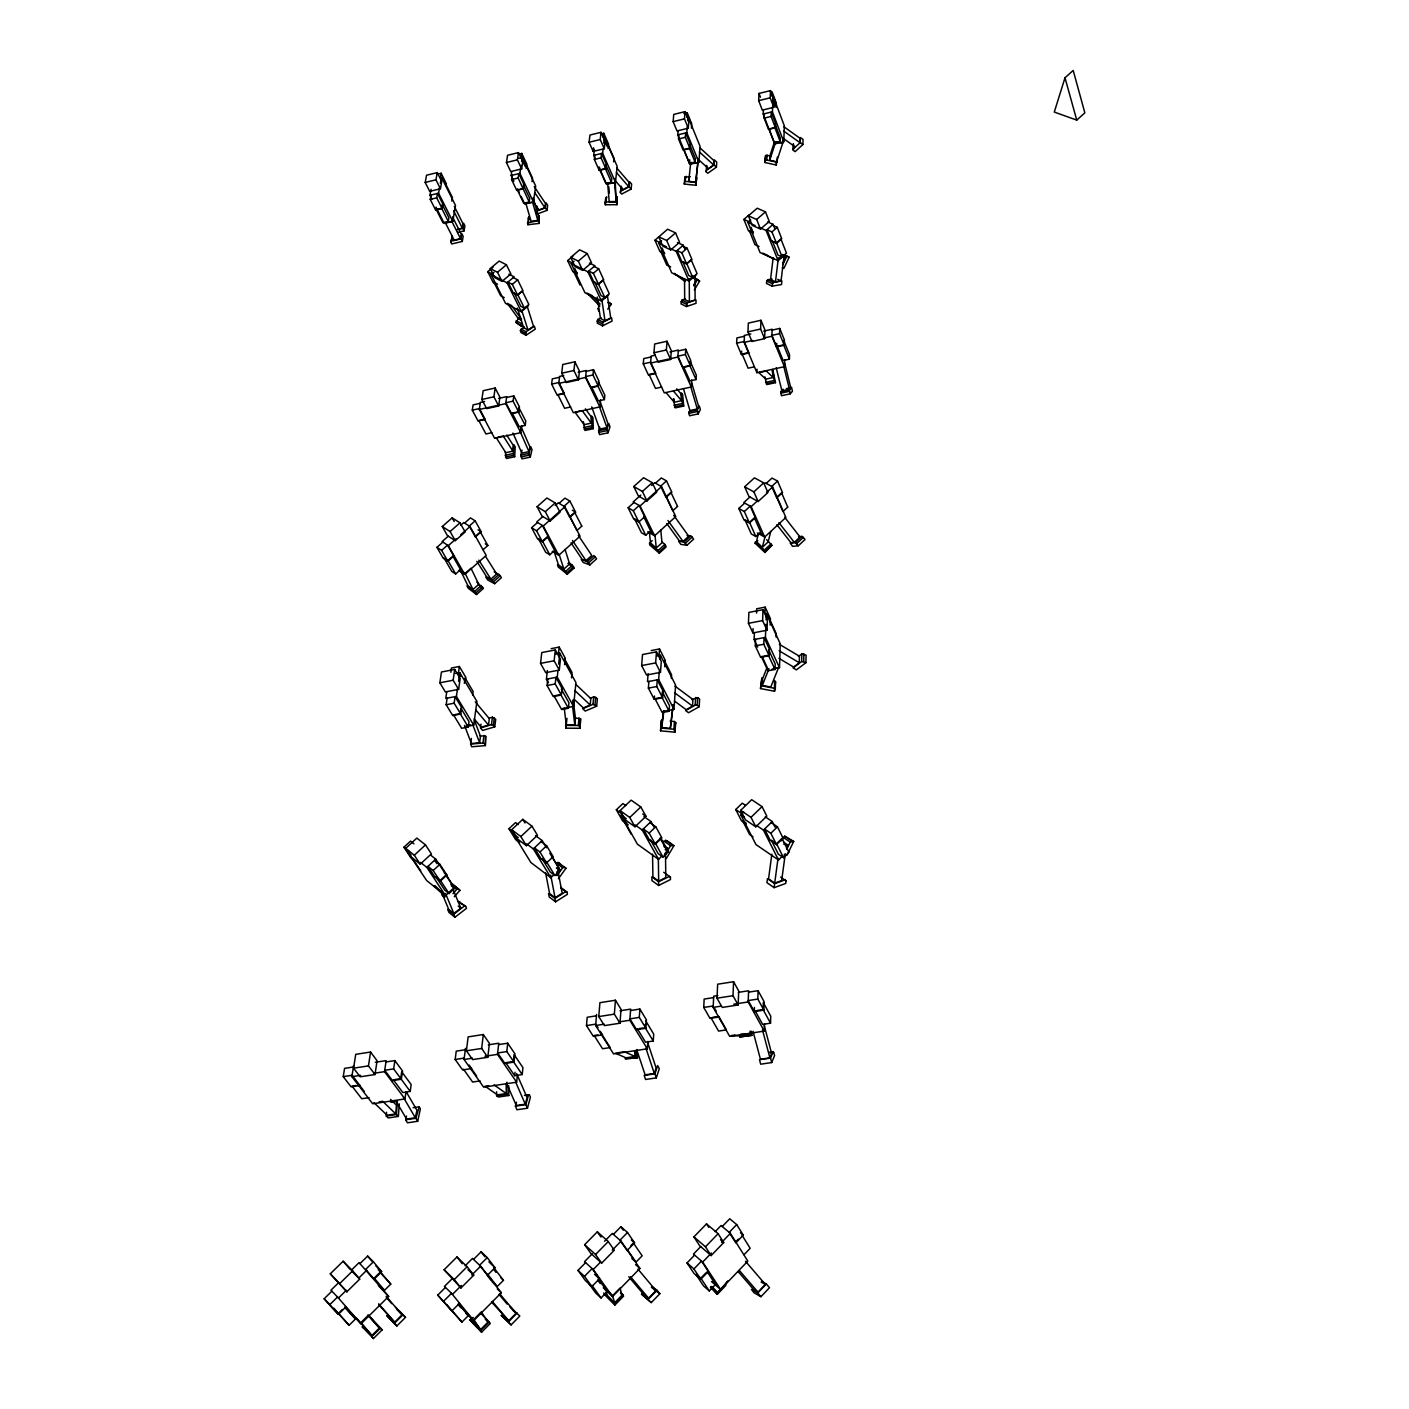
<?xml version="1.0" encoding="UTF-8"?>
<svg xmlns="http://www.w3.org/2000/svg" width="1409" height="1409" viewBox="0 0 1409 1409"><rect width="100%" height="100%" fill="white"/><g stroke="black" fill="none" stroke-linecap="round" stroke-linejoin="round"><path stroke-width="1.5" d="M805.913 662.741L801.686 661.508L793.091 667.919L796.367 669.856L805.913 662.741L806.071 655.167L801.844 653.917L798.427 656.488M778.93 658.355L793.584 667.021L799.308 662.758L799.449 656.242L779.336 644.283M801.686 661.508L801.844 653.917M803.729 661.437L803.887 653.864M793.232 149.037L800.242 142.573L800.382 137.518L803.042 139.438L802.919 144.493L795.134 151.644L793.355 150.376L793.39 143.965L793.355 150.376M789.41 359.154L783.615 344.888L777.31 346.279L783.14 360.528L789.41 359.154L789.551 354.769L783.756 340.52M770.529 1023.181L770.741 1016.224L763.308 1002.556L763.079 1009.549L770.529 1023.181L762.639 1024.396L755.136 1010.764M774.563 691.255L775.549 681.762L774.51 680.582L774.563 691.255L760.508 688.561L761.882 678.152L760.508 688.561M717.797 995.564L713.694 996.198L713.165 1007.365L729.668 1036.337L764.259 1031.106L764.488 1023.691M775.302 689.424L775.549 681.762M772.044 669.134L779.512 667.725L780.234 643.754L766.302 613.338L766.073 619.89M779.723 328.42L779.547 333.669L771.938 335.36L776.658 346.861L784.232 345.187L784.39 339.939L779.723 328.42L772.132 330.111M763.854 1010.112L757.813 999.069L748.232 1000.549L754.308 1011.592L763.854 1010.112L764.118 1001.746L758.095 990.668L748.531 992.165M750.856 333.968L744.463 335.377L744.128 342.387L756.897 372.698L784.408 366.692L784.619 359.682M775.038 669.486L768.451 655.308L761.388 656.647L768.011 670.807L775.038 669.486L775.214 663.991L768.645 649.796M776.06 637.115L776.183 633.522L769.666 619.308M767.042 630.246L767.429 619.326L762.991 609.674L748.884 612.404L748.426 623.324L752.917 632.94L767.042 630.246L762.604 620.594L762.991 609.674M754.308 1011.592L754.449 1007.4M757.813 999.069L758.095 990.668M769.138 655.731L769.367 649.109L764.048 637.625L763.801 644.248L769.138 655.731L760.649 657.334L755.294 645.886L755.541 639.263M770.177 625.103L770.388 618.621L765.14 607.138L756.721 608.758L756.563 613.091M780.163 141.552L780.287 137.906L774.968 123.886L774.827 127.532L780.163 141.552L774.439 142.943L769.085 128.923L774.827 127.532M762.41 683.206L762.568 678.839L766.972 667.707M764.893 613.619L765.14 607.138M774.598 141.481L769.895 155.871L769.719 160.239L776.606 161.788L782.682 143.278L782.84 138.91M779.512 667.725L765.457 637.361L765.915 624.257M776.658 346.861L776.782 343.356M763.379 110.061L763.202 114.041L774.651 143.965L783.774 141.781L784.337 125.841L773.048 95.9L772.819 101.853M771.181 155.783L765.615 155.536L764.805 162.475L776.253 165.029L776.394 161.63M776.253 165.029L777.363 157.174M784.408 366.692L771.903 336.24L772.167 329.23L763.643 331.133M764.259 1031.106L748.179 1001.958L748.584 990.774L738.334 992.359M738.157 1004.969L738.703 990.985L733.578 981.721L717.657 984.204L717.005 998.188L722.236 1007.435L738.157 1004.969L732.997 995.705L733.578 981.721M752.917 632.94L753.093 628.59M764.594 338.688L764.946 329.935L760.983 320.283L748.355 323.101L747.95 331.855L751.966 341.471L764.594 338.688L760.613 329.037L760.983 320.283M773.788 107.313L774.069 100.092L770.494 90.616L759.011 93.434L758.676 100.655L762.304 110.131L773.788 107.313L770.195 97.82L770.494 90.616M757.672 647.101L754.132 639.527L754.396 632.976M775.39 127.761L775.549 123.376L771.269 112.068L771.075 116.436L775.39 127.761L768.486 129.434L764.171 118.127L764.365 113.759M771.903 96.182L772.079 91.884L776.341 103.174L776.165 107.471L772.625 98.066M783.774 141.781L772.414 111.787L772.66 105.834M764.805 162.475L765.615 155.536M756.897 372.698L757.038 369.193M765.404 160.644L766.848 159.974L767.06 154.867M597.733 308.395L598.931 311.301M741.469 354.61L736.625 343.18L744.181 341.506L748.989 352.954L741.469 354.61L741.645 351.105M514.69 456.745L515.201 446.847L513.774 444.592L513.316 453.504L514.69 456.745L506.447 458.524L505.25 451.708M736.625 343.18L736.889 337.931L744.428 336.258M719.471 1016.928L710.013 1018.39L703.725 1007.435L704.148 999.069L713.641 997.59M496.144 437.547L505.778 452.676L512.858 451.144L513.158 445.209L506.782 435.099M706.191 171.81L706.261 170.489L714.064 164.994L714.398 159.939L716.741 162.088L716.424 167.143L707.776 173.237L706.191 171.81L706.613 165.434L706.525 166.755M697.226 705.257L695.183 705.134L685.602 710.559L688.543 712.725L699.181 706.719L697.226 705.257L697.666 697.596L691.801 699.639M699.181 706.719L699.621 699.058L697.666 697.596M674.682 701.189L686.165 709.696L692.541 706.103L692.929 699.516L674.946 686.095M695.183 705.134L695.623 697.473M697.367 158.53L708.463 168.604L713.659 164.941L713.94 160.608L699.709 147.628M673.238 704.676L670.332 728.365L661.666 727.537L663.252 712.584M662.934 711.386L673.995 709.343L675.598 685.073L660.416 655.273L656.717 655.978M696.046 379.567L696.328 375.181L690.111 361.162L689.811 365.547L696.046 379.567L689.882 380.906L683.612 366.904L689.811 365.547M637.379 1028.852L645.551 1042.202L653.265 1041.022L653.723 1034.1L645.621 1020.715M660.539 730.813L661.455 720.281L660.539 730.813L674.946 732.187L673.907 729.263L674.4 721.514L670.085 721.109M674.946 732.187L675.721 722.588L674.4 721.514M645.868 1028.235L639.299 1017.404L629.929 1018.848L636.551 1029.662L645.868 1028.235L646.432 1019.905L639.88 1009.073L630.545 1010.517M669.134 711.263L669.504 705.68L662.336 691.766L661.948 697.349L669.134 711.263L662.195 712.549L654.974 698.653L661.948 697.349M671.353 678.486L671.6 674.858L664.502 660.909M655.361 355.156L651.187 356.09L650.588 363.082L664.255 392.882L691.255 386.999L691.713 379.99M596.571 1014.427L595.637 1025.523L613.567 1053.914L647.347 1048.807L647.841 1041.427M670.332 728.365L673.062 705.099M645.375 1024.184L645.146 1027.654L653.265 1041.022M685.743 349.273L685.373 354.522L677.905 356.178L682.978 367.485L690.392 365.847L690.762 360.598L685.743 349.273L678.293 350.929M386.559 1112.282L386.277 1116.051L388.232 1117.936L398.377 1116.421L399.275 1103.863M660.486 672.375L661.279 661.332L656.453 651.856L642.522 654.533L641.659 665.576L646.555 675.017L660.486 672.375L655.643 662.917L656.453 651.856M695.729 182.078L698.3 158.97L695.729 182.078L688.719 181.338L689.054 176.97M695.958 185.301L696.662 177.393L695.958 185.301L684.281 184.051L684.88 177.094L690.357 176.741M678.064 130.896L677.747 134.877L689.952 164.342L698.917 162.194L700.044 146.254L688.015 116.771L687.715 120.751M639.299 1017.404L639.88 1009.073M662.6 697.79L663.075 691.079L657.263 679.842L656.788 686.535L662.6 697.79L654.234 699.34L648.387 688.12L648.897 681.428M664.766 666.792L665.224 660.24L659.5 648.968L651.222 650.571M373.913 1102.613L387.07 1115.224L395.77 1113.92L396.405 1105.114L390.61 1099.478M398.377 1116.421L396.44 1114.554L397.391 1101.345L391.315 1102.261M654.234 699.34L654.481 695.993M659.025 655.537L659.5 648.968M695.06 162.035L689.371 148.227L683.735 149.601L689.441 163.391L695.06 162.035L695.324 158.389L689.653 144.581M673.995 709.343L658.672 679.578L659.253 671.477M660.134 659.324L660.416 655.273M689.441 163.391L689.706 159.745M691.255 386.999L677.852 357.041L678.363 350.048L669.997 351.915M647.347 1048.807L629.823 1020.257L630.651 1009.126L619.995 1010.781M619.978 1023.216L621.034 1009.32L615.451 1000.231L599.917 1002.68L598.772 1016.576L604.443 1025.611L619.978 1023.216L614.359 1014.145L615.451 1000.231M670.649 359.454L671.318 350.718L667.056 341.242L654.674 344.007L653.952 352.743L658.25 362.201L670.649 359.454L666.369 349.978L667.056 341.242M688.297 128.201L688.842 120.98L685.038 111.628L673.749 114.411L673.15 121.632L677.007 130.949L688.297 128.201L684.475 118.849L685.038 111.628M648.105 673.59L647.488 681.692L658.672 679.578M684.281 184.051L686.165 176.284M689.917 148.456L690.234 144.088L685.655 132.939L685.32 137.307L689.917 148.456L683.136 150.094L678.522 138.963L678.874 134.595M691.432 128.166L691.749 123.869L687.222 112.755L683.858 113.583M686.888 117.053L687.222 112.755M698.917 162.194L686.799 132.657L687.257 126.704M643.261 363.839L650.659 362.201L655.819 373.455L648.439 375.076L643.261 363.839L643.719 358.59L651.117 356.953M600.287 1031.3L602.541 1034.875L593.295 1036.302L586.479 1025.576L587.201 1017.263L596.465 1015.819M596.676 706.208L593.013 704.341L582.727 708.709L585.246 711.069L596.676 706.208L597.363 698.688L593.717 696.803L590.301 698.265M593.013 704.341L593.717 696.803M595.003 704.641L595.708 697.103M574.132 699.269L583.344 707.917L590.212 705.011L590.811 698.565L575.524 684.105M566.119 719.735L565.872 728.189L580.05 728.259L580.578 718.819L574.802 717.868M580.05 728.259L580.578 718.819M574.802 724.931L575.453 718.414L573.234 699.815L572.565 706.332L574.802 724.931L566.295 724.878L564.252 708.357M614.852 180.211L623.007 189.634L628.661 186.657L629.101 182.325L616.895 168.164M631.126 189.105L629.101 186.763L629.612 181.708L631.637 184.051L631.126 189.105L621.704 194.072L620.347 192.505L621.14 186.182L622.232 189M579.821 726.41L578.306 725.494L579.046 717.885M562.807 708.41L573.551 706.402L575.946 682.59L559.831 653.283L555.516 654.111M604.408 399.592L597.768 385.802L591.692 387.14L598.349 400.913L604.408 399.592L604.848 395.224L598.209 381.434M565.872 728.189L566.964 718.379M568.391 708.269L560.747 694.602L553.984 695.87L561.645 709.537L568.391 708.269L568.954 702.792L561.328 689.124M571.508 677.905L572.054 672.551L564.533 658.848M563.741 375.498L559.637 376.397L558.809 383.389L573.322 412.696L599.829 406.919L600.533 399.927M616.173 201.54L614.623 182.923L607.596 182.976L609.199 201.593L616.173 201.54L615.081 178.556M616.948 204.675L617.248 196.802L616.948 204.675L605.342 204.745L605.729 197.806L606.821 196.873L605.183 202.896M593.524 369.739L592.96 374.97L585.651 376.59L591.04 387.704L598.332 386.101L598.86 380.87L593.524 369.739L586.214 371.36M465.446 1048.366L464.072 1059.48L483.622 1087.149L516.645 1082.2L517.438 1074.82M561.363 695.024L562.068 688.455L555.903 677.394L555.199 683.964L561.363 695.024L553.244 696.557L547.044 685.514L547.766 678.944M564.569 664.608L565.256 658.179L559.179 647.101L551.113 648.668M598.913 166.966L606.663 184.368L615.486 182.254L617.16 166.315L604.426 137.289L603.756 143.242M511.414 1061.822L505.725 1062.685L514.672 1075.701L522.211 1074.556L522.95 1067.635L514.074 1054.584L513.51 1059.797M514.003 1062.104L506.8 1051.572L497.641 1052.963L504.898 1063.496L514.003 1062.104L514.901 1053.773L507.716 1043.206L498.592 1044.615M558.475 653.547L559.179 647.101M573.551 706.402L557.26 677.13L557.964 670.631M558.668 664.132L559.831 653.283M514.672 1075.701L515.042 1072.231M611.4 182.166L611.788 178.52L605.782 164.923L605.377 168.569L611.4 182.166L605.87 183.505L599.829 169.908L605.377 168.569M613.584 161.859L613.972 158.266L608.001 144.704M559.285 670.068L560.447 659.236L555.322 649.936L541.778 652.561L540.545 663.392L545.741 672.674L559.285 670.068L554.142 660.768L555.322 649.936M605.888 168.798L606.381 164.43L601.52 153.458L601.027 157.826L605.888 168.798L599.23 170.419L594.351 159.464L594.845 155.078M608.124 148.509L608.6 144.211L603.792 133.256L600.498 134.066M599.829 406.919L585.545 377.471L586.32 370.479L578.113 372.311M605.342 204.745L605.729 197.806M578.447 379.849L579.434 371.113L574.907 361.796L562.737 364.508L561.715 373.226L566.295 382.543L578.447 379.849L573.903 370.514L574.907 361.796M607.314 146.677L601.044 132.305L589.948 135.035L589.085 142.256L593.171 151.432L604.267 148.72L605.077 141.499M548.453 682.854L546.41 679.208L547.379 670.543M506.8 1051.572L507.716 1043.206M516.645 1082.2L497.483 1054.372L498.751 1043.224L488.342 1044.844M599.23 170.419L599.565 167.495M603.316 137.554L603.792 133.256M615.486 182.254L602.629 153.194L603.087 149.213M604.267 148.72L600.216 139.526L601.044 132.305M487.796 1057.296L489.416 1043.382L483.322 1034.523L468.14 1036.883L466.414 1050.797L472.614 1059.603L487.796 1057.296L481.667 1048.455L483.322 1034.523M593.171 151.432L593.594 147.822M595.461 159.217L593.735 155.36L594.439 149.389M684.668 178.961L684.88 177.094M688.719 181.338L690.762 162.387M766.743 281.078L766.461 283.456L772.202 286.133L781.484 284.548L781.925 280.99L773.559 282.399L767.817 279.739L766.743 281.078L772.484 283.755L772.202 286.133M773.154 257.865L770.547 279.528L775.478 281.818L781.044 280.867L783.95 257.037L780.656 255.54M551.641 384.111L558.915 382.508L564.393 393.569L557.154 395.172L551.641 384.111L552.275 378.88L559.532 377.277M775.478 281.818L778.367 257.935L783.95 257.037M469.179 1065.063L471.628 1068.55L462.61 1069.924L455.177 1059.48L456.234 1051.149L465.269 1049.758M480.504 727.942L491.459 724.684L492.428 717.181L495.721 719.312L494.77 726.815L482.618 730.443L480.504 727.942L480.997 724.208M494.77 726.815L493.379 725.142L494.33 717.657M525.205 425.412L525.786 421.027L518.776 407.43L518.195 411.815L525.205 425.412L519.234 426.716L512.207 413.136L518.195 411.815M471.416 738.422L470.659 744.093L471.698 746.788L485.348 745.59L485.665 736.22L479.87 735.797M485.348 745.59L485.665 736.22M474.128 718.854L481.191 727.238L488.483 725.054L489.31 718.625L475.273 701.841M464.477 725.388L471.416 743.494L479.624 742.772L480.469 736.291L474.375 720.175M484.432 401.53L480.381 402.428L479.324 409.438L494.647 438.34L520.802 432.669L521.717 425.641M484.678 743.793L482.97 743.019L483.956 735.445M533.236 201.628L538.854 209.959L544.878 207.704L545.459 203.372L534.275 186.657M547.009 210.364L545.336 207.88L546.023 202.826L547.678 205.309L547.009 210.364L536.952 214.115L535.843 212.46M513.792 395.894L513.07 401.16L505.849 402.745L511.537 413.718L518.741 412.132L519.445 406.866L513.792 395.894L506.588 397.479M771.85 854.118L768.557 878.829L774.703 883.091L781.66 880.572L785.289 853.819M539.119 223.415L539.031 215.595L539.119 223.415L527.882 224.736L528.921 216.792L527.882 224.736M465.305 726.709L473.723 725.124L476.911 701.418L459.774 672.639L455.565 673.449M661.666 727.537L663.903 710.911M774.105 887.67L774.651 883.672L785.06 879.885L786.028 880.801L785.676 883.461L774.105 887.67L766.936 882.668L767.465 878.67L774.651 883.672M774.703 883.091L778.032 858.345M468.264 727.044L469.003 721.602L460.884 708.181L460.127 713.623L468.264 727.044L461.659 728.294L453.487 714.891M472.614 695.024L473.107 691.467L465.111 678.011L464.354 683.347M537.815 220.403L532.567 202.262L525.768 203.072L531.07 221.195L537.815 220.403L538.414 216.035L533.166 197.894M521.154 196.45L524.782 204.076L533.447 201.98L535.667 186.041L522.228 157.456L518.759 158.301M393.305 1079.787L402.851 1092.556L410.213 1091.429L411.181 1084.543L401.688 1071.756L400.949 1076.934M520.802 432.669L505.725 403.626L506.712 396.598L498.61 398.395M353.624 1065.627L351.88 1076.67L372.698 1103.775L404.982 1098.95L406.003 1091.605M460.708 714.046L461.624 707.512L455.072 696.662L454.156 703.197L460.708 714.046L452.747 715.561L446.16 704.729L447.111 698.177M465.234 681.621L465.833 677.359L459.369 666.475L451.479 668.007L450.862 672.287M675.457 724.437L675.721 722.588M459.369 666.475L458.453 672.886L460.62 676.514M473.723 725.124L456.41 696.398L457.643 687.751M458.559 681.269L459.774 672.639M458.629 689.371L460.162 678.574L454.72 669.434L441.457 672.005L439.855 682.801L445.367 691.907L458.629 689.371L453.152 680.248L454.72 669.434M498.698 405.986L499.931 397.215L495.158 388.021L483.164 390.68L481.86 399.469L486.686 408.628L498.698 405.986L493.907 396.792L495.158 388.021M522.809 188.577L517.35 189.898L523.725 203.266L529.168 201.963L529.678 198.299L523.32 184.914M532.021 181.655L532.514 178.062L526.244 164.694M526.209 168.499L526.843 164.201L521.77 153.422L518.53 154.215M446.723 691.96L445.772 698.424L456.41 696.398M410.213 1091.429L393.657 1068.903L394.855 1060.607L385.943 1061.981M529.168 201.963L518.16 177.992L518.811 173.624L523.919 184.42L523.303 188.806L516.751 190.391L511.608 179.595L512.26 175.227M521.136 157.72L521.77 153.422M533.447 201.98L519.903 173.36L521.066 165.399M521.647 161.436L522.228 157.456M525.363 166.702L518.459 152.612L507.557 155.289L506.447 162.528L510.745 171.563L521.665 168.904L522.721 161.665M521.665 168.904L517.385 159.833L518.459 152.612M404.982 1098.95L384.516 1071.668L386.154 1060.607L375.305 1062.28M375.005 1074.539L377.084 1060.73L370.567 1052.03L355.737 1054.337L353.571 1068.181L360.158 1076.811L375.005 1074.539L368.453 1065.891L370.567 1052.03M513.88 181.197L511.168 175.491L511.749 171.511M515.888 322.344L521.999 326.536L515.888 322.344L519.005 317.659M472.279 410.142L479.465 408.575L485.242 419.477L478.091 421.044L472.279 410.142L473.089 404.876L480.24 403.309M520.89 325.003L521.136 323.383L516.134 320.724M343.232 1076.635L352.091 1075.278L359.964 1085.529L351.14 1086.885L343.232 1076.635L344.571 1068.357L353.395 1067M462.311 241.45L463.156 236.342L461.853 233.753L461.007 238.861L462.311 241.45L451.725 243.968L450.845 242.242L452.342 236.043L450.845 242.242M464.072 230.9L464.9 225.845L463.614 223.274L462.768 228.328L464.072 230.9L457.731 232.415M460.549 238.614L451.778 221.283L445.385 222.816L454.174 240.146L460.549 238.614L461.271 234.246L452.536 216.916M458.084 229.103L462.293 228.082L463.015 223.749L454.332 206.436M436.631 208.426L444.258 223.432L452.782 221.389L455.512 205.45L441.422 177.287L440.348 183.258M448.291 221.424L448.925 217.761L442.25 204.587L441.616 208.233L448.291 221.424L442.937 222.71L436.244 209.536L441.616 208.233M451.813 201.117L452.43 197.524L445.843 184.35M442.091 208.462L442.866 204.094L437.495 193.456L436.702 197.824L442.091 208.462L435.645 210.029L430.238 199.391L431.048 195.023M440.348 177.552L441.123 173.254L436.86 174.293M435.645 210.029L436.174 207.105M452.782 221.389L438.569 193.192L439.626 187.221M440.436 188.736L441.739 181.514L437.266 172.585L426.54 175.227L425.201 182.448L429.71 191.36L440.436 188.736L435.945 179.806L437.266 172.585M431.876 199.039L429.974 195.287L431.066 189.317M620.347 192.505L620.612 191.237L629.101 186.763M395.7 1100.57L406.549 1119.045L415.32 1117.76L416.941 1110.274L406.197 1091.781M417.68 1121.3L415.902 1118.27L419.195 1106.84L420.375 1108.848L417.68 1121.3L407.448 1122.797L405.686 1119.785L406.514 1116.051M512.982 433.056L521.876 453.152L528.974 451.62L530.031 447.129L521.207 427.05L520.485 430.027M530.277 457.115L529.132 453.363L530.717 446.635L532.021 449.63L530.277 457.115L521.982 458.894L520.837 455.16L522.034 450.105M755.118 543.24L755.488 541.708L764.365 550.038L764.964 552.487L755.118 543.24L757.795 540.774M758.482 533.412L756.457 541.725L762.375 547.273L768.116 541.954L770.758 531.563M762.375 547.273L764.964 536.917L760.49 532.725M766.619 539.665L771.921 545.265L764.964 552.487M516.504 1102.208L515.412 1106.171L516.98 1109.746L527.459 1108.214L530.418 1097.206L529.379 1094.828L524.395 1095.357M506.676 1083.521L516.31 1105.501L525.293 1104.18L527.089 1097.576L516.645 1073.605M527.459 1108.214L525.892 1104.621L528.569 1094.74M1064.993 77.777L1054.284 112.068L1076.758 120.117L1084.842 112.843L1073.2 70.45L1064.993 77.777L1076.758 120.117M656.295 1077.885L659.271 1068.726L657.633 1065.574L654.938 1073.817L656.295 1077.885L645.569 1079.488L644.212 1075.419L654.938 1073.817M769.719 160.239L775.76 141.728L782.682 143.278M636.674 1049.564L645.128 1074.838L654.322 1073.482L656.118 1067.969L647.735 1042.73M607.983 432.827L610.009 426.857L608.829 423.545L606.997 428.917L607.983 432.827L599.565 434.641L598.578 430.731L599.829 427.156M591.71 406.902L599.706 429.111L606.909 427.543L608.124 423.986L600.199 401.794M526.05 335.272L526.033 331.731L534.363 326.183L535.297 329.107L526.05 335.272L521.013 332.577L520.379 330.622L524.324 326.835M768.962 668.729L762.322 685.408L770.776 687.011L778.191 668.5L773.946 667.69M773.154 1051.625L770.512 1058.089L759.504 1059.727L760.701 1064.2L771.709 1062.562L774.633 1055.359L773.154 1051.625L769.508 1052.171M753.04 1031.318L760.437 1059.251L769.878 1057.842L771.639 1053.527L764.277 1025.646M782.981 263.201L786.187 256.438L782.347 254.483M782.858 264.522L786.856 256.051L789.146 257.213L783.827 268.485L782.294 267.728M781.379 840.803L784.69 836.153L793.725 841.402L787.085 855.104L784.249 854.453M786.451 848.482L788.054 845.189L783.457 842.089M786.803 849.151L790.22 842.106L793.725 841.402M698.195 413.911L700.379 409.579L699.322 406.003L697.349 409.896L698.195 413.911L689.6 415.761L688.895 413.383L688.772 411.745L697.349 409.896M683.435 388.567L689.934 410.53L697.296 408.945L698.6 406.356L691.555 382.438M602.541 325.884L602.999 322.203L611.576 317.888L612.07 321.093L602.541 325.884L597.275 323.172L597.733 319.491L601.167 317.782M693.968 284.583L696.803 279.827L693.633 277.467M693.739 285.816L697.508 279.493L693.844 277.749M694.39 289.849L699.621 281.06L697.508 279.493M664.432 854.911L668.148 848.658L663.85 845.611M664.59 855.791L670.561 845.752L673.978 845.647L666.246 858.662M395.489 1307.165L405.528 1317.327L396.845 1325.992L386.876 1315.689L396.845 1325.992M686.482 306.546L687.416 302.794L695.993 299.888L696.011 303.305L686.482 306.546L680.97 303.851L681.903 300.117L685.338 298.955M558.387 878.74L565.978 868.279L558.052 862.414L556.361 863.065L562.702 867.803L564.375 867.151L565.978 868.279M556.837 874.919L558.968 871.995M556.995 875.658L562.702 867.803M711.756 1286.382L717.727 1292.493L727.889 1281.01L725.071 1284.832M710.435 1287.262L717.34 1294.325L710.735 1286.611M725.882 1285.395L717.34 1294.325M607.755 309.152L611.347 304.326L609.445 302.371M772.484 283.755L773.559 282.399M527.353 222.939L538.326 220.702M782.788 389.377L780.745 391.684L781.449 395.718L790.22 393.833L792.457 391.262L791.523 387.493L786.292 388.62M776.2 367.802L781.942 390.909L789.445 389.289L790.784 387.757L784.566 362.589M780.745 391.684L789.498 389.8L791.523 387.493M452.976 893.676L456.798 889.343L458.506 888.938L459.915 890.365L454.244 896.758M781.942 390.909L783.298 389.377M760.93 1296.703L757.743 1292.986L751.49 1289.446L753.974 1292.74L760.93 1296.703L769.508 1287.685L766.32 1283.969L761.6 1281.345M738.228 1271.64L753.833 1289.781L758.007 1292.159L765.351 1284.427L745.484 1261.266M757.743 1292.986L766.32 1283.969M696.31 1274.986L703.584 1285.959L709.291 1290.943L715.525 1284.444L707.124 1271.622M744.022 1254.715L750.169 1248.304L742.067 1235.288M717.727 1292.493L747.827 1261.108L730.355 1233.368L721.091 1225.531L715.279 1231.554M709.291 1290.943L700.837 1278.157L705.856 1272.926M735.85 1241.752L738.334 1239.163M700.784 1279.302L708.322 1271.464L701.523 1261.073L693.915 1268.945L700.784 1279.302L693.897 1273.313L687.028 1262.94L694.602 1255.102M736.696 1224.597L743.265 1235.129L735.815 1242.879L729.193 1232.382L736.696 1224.597L729.739 1218.767L722.236 1226.517M711.492 1281.574L720.633 1289.517L702.668 1262.077L711.422 1253.006M721.619 1242.421L730.355 1233.368M711.14 1255.595L723.733 1242.527L718.132 1233.703L706.525 1223.875L693.897 1236.891L699.621 1245.679L711.14 1255.595L705.469 1246.806L693.897 1236.891M628.784 1276.765L644.054 1294.889L648.616 1298.235L655.978 1290.609L637.96 1269.122M648.369 1299.151L656.981 1290.257L659.87 1293.709L651.275 1302.603L641.535 1294.131L651.275 1302.603M700.731 1246.595L693.457 1254.098L702.668 1262.077M705.469 1246.806L718.132 1233.703M614.623 1302.761L622.003 1295.17L620.048 1288.02L612.58 1295.699L614.623 1302.761L607.332 1295.435L606.275 1291.859M623.218 1295.153L623.5 1296.21L614.923 1305.051L614.606 1304.012L623.218 1295.153L620.488 1292.423M588.839 1283.564L595.672 1293.004L601.062 1297.953L607.332 1291.525L598.279 1278.914M605.377 1289.975L612.563 1296.527L639.897 1268.452L621.052 1241.17L612.299 1233.421L604.584 1241.259M630.915 1245.574L633.416 1243.02L642.169 1255.806L635.97 1262.147L627.164 1249.396M591.886 1286.523L599.459 1278.773L592.132 1268.558L584.506 1276.325L591.886 1286.523L585.387 1280.57L577.989 1270.39L585.616 1262.64M627.498 1232.505L634.578 1242.861L627.093 1250.523L619.942 1240.202L627.498 1232.505L620.911 1226.728L613.391 1234.39M612.563 1296.527L593.224 1269.544L600.551 1262.077M612.263 1250.135L621.052 1241.17M601.661 1263.133L614.324 1250.223L608.265 1241.558L597.328 1231.818L584.629 1244.693L590.776 1253.323L601.661 1263.133L595.549 1254.503L584.629 1244.693M511.132 1324.883L501.287 1315.319L511.132 1324.883L519.798 1316.076L509.935 1306.566L511.784 1308.979M592.238 1253.816L584.524 1261.654L593.224 1269.544M595.549 1254.503L608.265 1241.558M491.582 1302.022L508.702 1320.761L516.134 1313.223L499.755 1293.885M508.473 1321.765L517.156 1312.959M459.017 1304.523L473.688 1320.603L501.305 1292.757L480.645 1266.18L472.491 1258.431L465.111 1265.81M480.61 1329.568L488.06 1322.029L481.279 1311.938L473.723 1319.546L480.61 1329.568L469.162 1315.9M489.258 1321.977L490.262 1323.474L481.579 1332.262L480.557 1330.783L489.258 1321.977L480.487 1313.082M445.455 1287.421L437.741 1295.1L461.941 1322.082L468.281 1315.707L458.383 1303.431M493.872 1267.818L503.471 1280.288L497.218 1286.576L487.567 1274.159M481.579 1332.262L469.549 1319.705L470.342 1320.374L473.248 1317.45M459.528 1303.272L451.866 1310.951L437.741 1295.1M487.25 1257.585L495.017 1267.677L487.444 1275.268L479.624 1265.212L487.25 1257.585L481.121 1251.808L473.512 1259.399M460.972 1287.967L454.279 1279.566L467.136 1266.726L456.956 1256.987L444.117 1269.756L460.972 1287.967L473.759 1275.163L467.136 1266.726M443.8 1301.035L451.514 1293.321L473.688 1320.603M461.412 1285.431L452.536 1294.307L444.434 1286.435L451.831 1279.073M471.768 1275.057L480.645 1266.18M363.205 1327.93L362.113 1326.644L373.403 1338.55L382.121 1329.885L370.814 1318.014L382.121 1329.885M378.915 1304.893L394.661 1322.206L402.111 1314.773L386.154 1296.315M394.467 1323.245L403.168 1314.579M371.888 1335.485L379.373 1328.035L368.506 1315.037L360.933 1322.54L371.888 1335.485L356.125 1317.75M380.518 1327.947L371.782 1336.63L373.403 1338.55M349.115 1325.288L333.827 1308.38L349.115 1325.288L355.455 1319.018L344.941 1306.936M379.726 1285.536L384.481 1290.309L390.769 1284.11L378.158 1269.474M346.403 1308.01L360.986 1323.844L388.673 1296.403L359.066 1262.623L351.264 1270.284M338.547 1313.241L342.387 1309.454M380.553 1271.851L374.213 1278.086L384.481 1290.309M331.872 1291.19L324.158 1298.763L332.718 1308.521L338.371 1314.368L346.05 1306.795M373.385 1261.795L381.663 1271.711L374.054 1279.196L365.741 1269.315L373.385 1261.795L367.661 1256.088L360.017 1263.574M743.67 811.901L740.747 814.719L755.964 844.572L778.508 860.018L782.84 855.756M783.527 857.694L788.952 852.357L781.995 838.337L776.535 843.709L783.527 857.694L778.332 854.153L771.322 840.169L774.791 842.529M338.371 1314.368L329.812 1304.611L337.544 1297.02L360.986 1323.844M346.332 1290.292L338.495 1297.988L330.939 1290.221L338.759 1282.56M358.872 1277.963L366.71 1270.266M346.896 1291.736L359.718 1279.125L352.673 1270.83L343.144 1261.231L330.287 1273.806L346.896 1291.736L330.287 1273.806M776.5 844.59L770.846 833.283L764.576 829.038L770.247 840.345L776.5 844.59L783.069 838.161L777.451 826.819L771.163 822.609M339.78 1283.476L352.673 1270.83M770.846 833.283L777.451 826.819M755.823 826.836L766.813 816.146L762.058 806.617L751.684 799.696L740.676 810.351L745.502 819.844L755.823 826.836L751.015 817.326L740.676 810.351M778.508 860.018L763.467 830.112L772.273 821.535L765.263 816.833M751.015 817.326L762.058 806.617M746.066 823.913L741.486 820.795L735.727 809.523L742.279 803.183L745.343 805.243M626.283 818.664L620.964 814.895L637.414 844.185L658.531 859.331L661.42 856.549M662.97 857.042L668.412 851.811L660.856 838.056L655.379 843.322L662.97 857.042L658.109 853.572L650.5 839.852M655.308 844.185L649.162 833.089L643.297 828.932L649.461 840.028L655.308 844.185L661.895 837.879L655.784 826.766L649.901 822.627M649.162 833.089L655.784 826.766M634.983 826.784L645.974 816.304L640.813 806.952L631.126 800.153L620.101 810.598L625.332 819.915L634.983 826.784L629.77 817.467L620.101 810.598M658.531 859.331L642.205 829.989L651.011 821.588L643.913 816.586M629.77 817.467L640.813 806.952M628.273 824.934L622.567 820.848L616.332 809.788L622.901 803.57L625.772 805.596M518.265 837.598L513.246 833.829L530.894 862.537L550.849 877.684L553.772 874.919M556.678 872.153L559.584 869.406L549.792 853.185M554.847 875.5L546.674 862.044L542.06 858.574L550.25 872.03L554.847 875.5L560.306 870.304L552.187 856.831M546.569 862.907L539.964 852.022L534.434 847.866L541.056 858.75L546.569 862.907L553.191 856.654L546.622 845.752L541.074 841.613M550.849 877.684L533.324 848.905L542.183 840.574L535.473 835.572M539.964 852.022L546.622 845.752M526.42 845.682L520.837 836.559L531.95 826.132L522.792 819.333L511.696 829.707L517.297 838.831L526.42 845.682L537.481 835.29L531.95 826.132M519.657 842.635L515.606 839.588L508.931 828.721L515.535 822.557L518.248 824.582M411.041 854.858L407.87 852.339L426.645 880.519L445.526 895.631L454.314 887.423L435.751 859.138L430.573 855.052M449.066 893.553L454.579 888.392L445.896 875.165L440.348 880.343L449.066 893.553L444.716 890.083L435.997 876.874L438.903 879.181M795.257 542.641L801.95 536.406L803.359 537.41L805.015 539.541L798.322 545.776L792.651 546.34L790.167 543.152L795.257 542.641L798.322 545.776M796.649 543.645L803.359 537.41M440.224 881.206L433.179 870.533L427.949 866.376L435.011 877.05L440.224 881.206L446.882 875.007L439.872 864.298L434.641 860.177L436.984 863.735M765.228 551.465L771.921 545.265M445.526 895.631L426.839 867.416L435.751 859.138M433.179 870.533L439.872 864.298M776.852 524.676L790.925 542.676L794.306 542.342L800.048 537.005L784.69 517.314M757.373 532.954L764.664 537.076L785.87 517.455L772.643 486.933L765.263 482.917M420.252 864.193L431.383 853.872L425.483 844.889L416.835 838.091L405.669 848.377L411.639 857.341L420.252 864.193L414.299 855.228L405.669 848.377M764.365 550.038L771.058 543.839M755.858 536.53L749.5 522.316L744.921 519.762L751.296 533.941L755.858 536.53L760.719 532.056L754.379 517.825L750.715 521.207M414.299 855.228L425.483 844.889M749.465 523.038L755.33 517.631L750.204 506.148L744.322 511.555L749.465 523.038L743.97 519.939L738.809 508.473L744.692 503.083M414.369 860.617L410.97 857.905L403.872 847.249L410.512 841.12L413.929 843.832M744.657 486.792L753.868 491.864L763.696 482.864L767.923 492.551L758.13 501.516L748.936 496.444L744.657 486.792L754.449 477.845L763.696 482.864M749.923 496.972L743.776 502.59L751.138 506.659L764.664 537.076M766.179 483.41L772.009 478.074L777.557 481.068L782.523 492.622L776.711 497.958L771.709 486.422L777.557 481.068M751.138 506.659L757.285 501.023M766.496 492.569L772.643 486.933M666.827 523.532L679.349 540.88L683.013 541.408L688.737 536.177L673.713 515.307M684.052 542.078L690.745 535.966L692.118 537.093L693.615 539.171L686.923 545.283L680.811 544.367L678.574 541.267L684.052 542.078L686.923 545.283M685.426 543.205L692.118 537.093M649.443 532.496L650.5 543.011L656.242 547.995L661.966 542.782L660.821 530.154M664.837 544.42L665.964 547.115L659.289 553.191L658.162 550.496L664.837 544.42L661.966 541.937M659.165 551.958L665.858 545.864M645.745 535.244L638.893 521.312L634.596 518.811L641.447 532.725L645.745 535.244L650.588 530.858L643.772 516.909M647.753 531.757L654.604 535.79L675.774 516.575L661.543 486.633L654.604 482.706L651.539 485.453M659.289 553.191L649.725 544.913L649.531 543.046L652.208 540.616M628.15 507.751L633.68 518.988L638.841 522.017L644.688 516.733L639.193 505.461L633.31 510.762L628.15 507.751L634.032 502.467M565.661 571.349L572.389 565.291L573.516 566.753L573.974 568.179L567.246 574.238L558.158 566.911L557.471 564.762L565.661 571.349L567.246 574.238M660.662 486.14L666.492 480.892L671.846 492.199L666.052 497.447L661.561 488.025M640.831 495.087L633.169 501.974L640.056 505.972L661.543 486.633M566.788 572.811L573.516 566.753M646.995 500.935L656.77 492.146L652.226 482.653L643.561 477.739L633.768 486.51L638.365 495.968L646.995 500.935L642.416 491.459L633.768 486.51M570.997 542.782L582.058 559.214L586.021 560.641L591.78 555.445L578.271 535.314M587.201 561.663L593.911 555.604L595.25 556.837L596.588 558.845L589.878 564.903L583.273 562.508L581.248 559.514L587.201 561.663L589.878 564.903M588.522 562.913L595.25 556.837M642.416 491.459L652.226 482.653M655.467 483.199L661.297 477.95L666.492 480.892M554.371 552.275L558.404 564.692L563.864 569.077L569.623 563.899L565.027 549.387M549.774 554.794L554.635 550.443L547.379 536.741L542.483 541.126L538.397 538.59L545.688 552.275L549.774 554.794L542.483 541.126M552.222 551.254L558.757 555.305L580.05 536.195L564.85 506.782L558.263 502.837L555.181 505.567M492.164 580.49L498.909 574.467L500.213 575.788L501.41 577.672L494.665 583.696L487.62 579.909L485.841 577.091L492.164 580.49L494.665 583.696M476.559 594.51L474.569 591.481L467.048 585.845L468.211 588.24L476.559 594.51L483.322 588.486L476.823 582.093M493.467 581.811L500.213 575.788M531.598 527.741L537.498 538.784L542.395 541.813L548.277 536.565L542.43 525.487L536.512 530.753L531.598 527.741L537.516 522.492M575.612 512.189L569.764 517.385L564.023 506.289L569.888 501.076L575.612 512.189L572.318 510.217M542.852 516.522L536.688 521.982L543.258 525.997L558.757 555.305M559.091 503.33L564.939 498.117L569.888 501.076M543.258 525.997L564.85 506.782M472.966 589.49L478.761 584.33L470.993 568.232L465.146 573.41L472.966 589.49L467.947 585.739L460.109 569.659L465.146 573.41M550.179 520.995L560.007 512.26L555.164 502.943L546.921 497.993L537.076 506.712L541.972 516.011L550.179 520.995L545.301 511.696L537.076 506.712M474.569 591.481L481.332 585.457M476.823 561.363L486.669 576.845L490.878 579.117L496.673 573.956L485.77 556.714M475.784 592.907L482.565 586.884M458.541 570.363L464.759 574.432L486.175 555.445L470.06 526.526L463.79 522.58L460.69 525.293M545.301 511.696L555.164 502.943M444.064 557.999L451.778 571.438L455.653 573.974L460.549 569.641L452.87 556.185L447.939 560.535L445.35 558.845M483.005 549.792L487.849 545.494L480.346 531.968L475.467 536.283M448.291 536.177L442.091 541.602L448.326 545.635L456.093 538.819M460.743 534.716L470.06 526.526M455.266 540.669L465.146 531.986L460.003 522.827L452.166 517.86L442.267 526.526L447.463 535.667L455.266 540.669L450.087 531.528L442.267 526.526M772.361 240.921L777.962 255.082L782.118 256.949L786.469 253.127L780.903 238.949L776.518 242.788L773.752 241.555M750.715 219.945L747.915 222.375L760.032 252.51L778.103 260.718L785.042 254.624M436.931 547.326L443.183 558.175L447.833 561.222L453.751 556.009L447.551 545.124L441.598 550.355L436.931 547.326L442.884 542.113M481.226 531.774L475.361 536.952L469.267 526.033L475.168 520.854L481.226 531.774L478.091 529.802M776.5 243.352L771.991 231.921L766.972 229.702L771.516 241.115L776.5 243.352L781.748 238.755L777.257 227.307L772.238 225.105M450.087 531.528L460.003 522.827M464.565 523.074L470.465 517.896L475.168 520.854M771.991 231.921L777.257 227.307M661.596 240.745L658.778 243.176L671.723 272.818L689.019 281.096L695.993 275.037M760.49 229.068L769.261 221.424L765.474 211.843L757.179 208.215L748.39 215.824L752.23 225.387L760.49 229.068L756.668 219.487L748.39 215.824M758.835 227.236L766.109 230.46L773.118 224.33L774.703 228.381M751.085 227.307L753.357 232.996L748.461 230.794L743.882 219.434L749.112 214.89M756.668 219.487L765.474 211.843M692.7 277.432L697.085 273.628L691.114 259.679L686.729 263.483L682.749 261.616L688.737 275.53L692.7 277.432L686.729 263.483M681.85 252.81L687.152 248.231L691.96 259.485L686.676 264.064L681.903 261.81L677.06 250.573L681.85 252.81L686.676 264.064M670.772 249.904L666.686 240.499L658.76 236.8L662.864 246.205L670.772 249.904L679.596 242.313L675.545 232.872L667.602 229.209L654.956 240.217L659.852 251.401L664.537 253.602L662.107 248.019M670.385 248.618L676.179 251.33L683.242 245.236L684.933 249.199M666.686 240.499L675.545 232.872M594.721 281.923L601.097 295.626L604.884 297.546L609.287 293.759L602.946 280.021L598.526 283.825M574.062 261.193L571.244 263.589L584.964 292.773L601.502 301.121L608.529 295.08M582.657 270.387L591.533 262.814L587.236 253.532L579.645 249.833L570.751 257.389L575.101 266.636L582.657 270.387L578.324 261.105L570.751 257.389M571.244 263.589L587.87 271.814L594.968 265.755L589.42 263.025M593.33 273.328L598.666 268.767L603.774 279.845L598.473 284.389L593.894 282.117L588.751 271.056L593.33 273.328L604.884 297.546M578.324 261.105L587.236 253.532M524.447 308.184L528.851 304.432L522.211 290.923L517.772 294.675L524.447 308.184L520.819 306.281L514.126 292.79M493.995 272.254L491.16 274.632L505.532 303.375L521.348 311.688L528.375 305.7M517.684 295.238L512.295 284.354L507.927 282.099L513.334 292.984L517.684 295.238L523.003 290.73L517.649 279.827L513.263 277.591M574.713 268.344L577.303 273.857L572.811 271.62L567.633 260.612L572.935 256.121M491.16 274.632L507.046 282.839L514.162 276.833L508.843 274.121M512.295 284.354L517.649 279.827M490.244 268.555L497.483 272.272L506.395 264.769L510.903 273.91L502.027 281.395L494.806 277.661L490.244 268.555L499.156 261.07L506.395 264.769M496.038 283.984L493.168 282.505L487.743 271.673L493.062 267.217M454.931 917.259L453.698 914.282L447.675 909.439L448.925 912.398L454.931 917.259L466.485 908.347L465.657 906.357L458.066 901.443L465.657 906.357M441.211 891.386L448.696 909.333L453.839 913.49L460.778 908.136L453.381 890.153M453.698 914.282L464.107 906.251M527.988 329.988L533.535 326.289L527.301 306.651L521.717 310.35L527.988 329.988L523.672 327.698L517.367 308.078M545.635 872.999L549.616 893.57L555.058 897.727L562.191 893.236L557.894 870.603M554.917 898.449L565.608 891.703L566.999 892.073L567.422 894.328L555.569 901.83L549.211 896.952L548.559 893.588L554.917 898.449L555.569 901.83M673.978 845.647L667.302 840.926L663.886 841.014L670.561 845.752M605.007 320.812L610.731 317.941L607.508 296.471L601.766 299.324L605.007 320.812L600.498 318.487L597.222 297.052M658.619 885.468L658.567 881.752L651.856 876.874L651.909 880.572L658.619 885.468L670.455 879.568L670.437 877.102L663.709 872.259M652.543 854.136L652.913 876.926L658.672 881.101L665.805 877.578L665.471 852.709M658.567 881.752L669.24 876.451L670.437 877.102M545.336 207.88L536.283 211.262L536.988 206.207L537.657 209.06M684.527 278.718L684.686 299.501L689.406 301.808L695.113 299.87L694.989 276.992L691.837 275.477M694.989 276.992L689.248 278.894L689.406 301.808M488.782 718.273L492.428 717.181M425.201 182.448L435.945 179.806M506.447 162.528L517.385 159.833M589.085 142.256L600.216 139.526M673.15 121.632L684.475 118.849M758.676 100.655L770.195 97.82M429.974 195.287L438.569 193.192M511.168 175.491L519.903 173.36M593.735 155.36L602.629 153.194M677.747 134.877L686.799 132.657M763.202 114.041L772.414 111.787M430.238 199.391L436.702 197.824M511.608 179.595L518.16 177.992M594.351 159.464L601.027 157.826M678.522 138.963L685.32 137.307M764.171 118.127L771.075 116.436M457.062 229.685L462.768 228.328M458.506 888.938L452.518 884.2L450.827 884.605L456.798 889.343M451.479 241.133L461.007 238.861M561.715 373.226L573.903 370.514M653.952 352.743L666.369 349.978M747.95 331.855L760.613 329.037M481.86 399.469L493.907 396.792M558.809 383.389L585.545 377.471M650.588 363.082L677.852 357.041M744.128 342.387L752.688 340.485M763.361 338.125L771.903 336.24M479.324 409.438L505.725 403.626M563.829 393.27L557.805 394.59L564.622 408.293L570.627 406.972M655.238 373.156L649.091 374.495L655.502 388.426L661.631 387.088M748.39 352.655L742.12 354.029L748.109 368.189L754.343 366.816M484.714 419.16L478.743 420.463L485.929 433.972L491.864 432.669M497.923 437.16L503.277 435.997L512.858 451.144M773.224 377.542L765.809 379.144L758.817 372.628L766.302 371.007L773.224 377.542L772.167 370.162M666.07 392.635L674.242 402.234L681.533 400.667L680.864 393.675L676.813 388.831M765.633 382.35L774.281 380.483L775.496 382.667L766.848 384.551L764.84 376.819M766.161 383.9L774.809 382.033M591.252 423.14L584.083 424.69L575.013 412.203L582.216 410.635L591.252 423.14L591.04 416.641L585.404 408.804M673.925 405.281L682.414 403.45L681.41 392.952L682.625 394.397L683.735 406.039L675.246 407.87L673.326 398.994M674.435 406.919L682.942 405.087L683.735 406.039M583.573 427.526L591.921 425.729L591.621 415.972L592.96 417.839L593.295 428.671L584.946 430.467L583.396 421.678M584.048 429.234L592.414 427.42L593.295 428.671M598.578 430.731L606.997 428.917M598.772 432.44L607.191 430.626M780.815 393.199L789.586 391.315L789.498 389.8M688.895 413.383L697.49 411.516M505.056 455.283L513.316 453.504M505.479 457.027L513.739 455.248M520.837 455.16L529.132 453.363M521.101 456.903L529.397 455.125M439.855 682.801L453.152 680.248M540.545 663.392L554.142 660.768M748.426 623.324L762.604 620.594M546.41 679.208L557.26 677.13M754.132 639.527L765.457 637.361M641.659 665.576L655.643 662.917M446.16 704.729L454.156 703.197M547.044 685.514L555.199 683.964M755.294 645.886L763.801 644.248M455.16 714.574L460.127 713.623M648.387 688.12L656.788 686.535M767.817 279.739L771.991 279.035M598.772 1016.576L614.359 1014.145M717.005 998.188L732.997 995.705M586.479 1025.576L595.76 1024.132L598.015 1027.725M703.725 1007.435L713.236 1005.973M595.637 1025.523L604.197 1024.202M619.15 1021.895L629.823 1020.257M713.165 1007.365L721.408 1006.096M733.772 1004.177L748.179 1001.958M353.571 1068.181L368.453 1065.891M466.414 1050.797L481.667 1048.455M597.98 1034.893L594.122 1035.492L602.541 1048.736L610.203 1047.574L601.819 1034.312M639.316 1028.552L643.191 1027.954M712.813 1017.263L716.741 1016.664M757.126 1010.464L763.079 1009.549M393.657 1068.903L384.727 1070.276L392.459 1080.597L401.354 1079.241L402.534 1070.963L394.855 1060.607M455.177 1059.48L464.248 1058.089M351.88 1076.67L360.581 1075.331M373.632 1073.323L384.516 1071.668M464.072 1059.48L472.438 1058.194M484.96 1056.274L497.483 1054.372M355.667 1085.511L351.986 1086.075L361.761 1098.738L369.07 1097.629M395.154 1079.505L400.702 1078.66M617.019 1052.893L624.363 1051.766L635.072 1056.468L634.614 1050.691M735.111 1035.051L731.341 1035.615L740.447 1035.985L749.747 1034.576L740.747 1034.188M751.966 1035.333L739.795 1036.918L751.966 1035.333L751.42 1031.265M635.072 1056.468L625.983 1057.824L615.169 1053.157M637.484 1057.842L625.297 1058.74L637.484 1057.842L636.833 1049.846M480.099 1080.914L472.614 1082.042L463.438 1069.114M379.18 1101.82L382.684 1101.292L395.77 1113.92M488.641 1085.652L485.048 1086.198L497.359 1094.863L506.271 1093.543L506.166 1084.226M390.046 1101.732L396.123 1100.816M770.195 1052.928L773.84 1052.4M413.101 1107.738L419.195 1106.84M496.602 1091.764L496.637 1095.744L507.011 1094.212L508.825 1095.497L508.719 1085.811M508.825 1095.497L498.451 1097.03L496.637 1095.744M386.277 1116.051L396.44 1114.554M525.222 1095.445L529.379 1094.828M405.686 1119.785L415.902 1118.27M515.412 1106.171L525.892 1104.621M798.551 536.759L801.95 536.406M466.538 725.212L470.676 724.86M470.659 744.093L482.97 743.019M606.257 201.963L616.719 201.91M565.537 725.424L578.306 725.494M660.909 728.03L673.907 729.263M685.778 181.391L696.293 182.501M690.938 162.581L697.983 163.338M687.064 535.438L690.745 535.966M761.6 685.813L774.281 688.244M766.848 159.974L777.169 162.264M783.791 844.202L788.054 845.189M491.459 724.684L493.379 725.142M767.658 221.935L773.118 224.33M743.882 219.434L748.795 221.618M747.915 222.375L755.189 225.616M753.392 232.432L749.306 230.6L754.977 244.69L759.046 246.522M783.422 254.624L789.146 257.213M664.185 846.879L668.148 848.658M767.606 255.487L762.709 253.268L774.245 259.045M777.768 279.352L781.044 280.867M677.43 242.524L683.242 245.236M682.361 245.994L687.152 248.231M654.956 240.217L659.659 242.418M658.778 243.176L666.51 246.804M664.59 253.039L660.68 251.207L666.721 265.051L670.631 266.917M693.668 278.33L699.621 281.06M681.903 300.117L687.416 302.794M680.952 301.579L686.465 304.274M594.087 266.512L598.666 268.767M567.633 260.612L572.124 262.849M577.355 273.293L573.622 271.426L580.032 285.058M607.86 302.565L611.347 304.326M597.733 319.491L602.999 322.203M596.94 321.041L602.207 323.735M487.743 271.673L492.04 273.892M497.553 284.178L493.978 282.328L500.688 295.749L504.263 297.616M521.348 320.301L518.494 318.786L507.328 303.358L511.626 305.612L521.541 319.332M520.995 329.037L526.033 331.731M520.379 330.622L525.416 333.317M494.154 571.931L498.909 574.467M761.159 1282.084L765.351 1284.427M738.809 508.473L744.322 511.555M779.142 650.782L799.308 662.758M485.242 543.839L487.849 545.494M784.69 836.153L791.84 840.962M783.087 837.298L790.22 842.106M735.727 809.523L741.856 813.662M740.747 814.719L744.251 817.097M756.474 825.375L763.467 830.112M745.925 822.926L742.543 820.619L749.641 834.568L753.04 836.876M780.656 877.085L786.028 880.801M556.414 867.997L560.025 870.515M558.052 862.414L559.655 863.541M642.751 814.032L645.974 816.304M665.541 840.116L672.216 844.854M616.332 809.788L622.056 813.856M782.664 137.976L795.187 146.871M635.124 824.952L642.205 829.989M665.171 849.504L668.412 851.811M626.758 822.944L623.588 820.672L631.267 834.357M494.031 1084.842L506.271 1093.543M783.88 126.757L799.977 138.241L799.854 142.573L783.739 131.09M800.242 142.573L802.919 144.493M651.839 1286.523L656.981 1290.257M651.398 1287.298L655.978 1290.609M653.758 1289.288L659.87 1293.709M685.109 280.303L674.083 273.364L685.161 281.571M674.506 692.682L692.541 706.103M478.32 584.735L483.322 588.486M511.696 829.707L520.837 836.559M508.931 828.721L514.355 832.789M526.631 843.885L533.324 848.905M557.242 867.997L560.306 870.304M516.61 839.412L519.604 841.666M560.623 887.247L566.999 892.073M560.835 888.075L565.608 891.703M444.275 872.928L446.882 875.007M459.915 890.365L452.518 884.2M403.872 847.249L408.98 851.318M451.673 886.085L454.579 888.392M420.516 862.396L426.839 867.416M458.207 906.075L460.778 908.136M555.076 551.306L559.214 554.618L563.864 569.077M569.113 562.667L572.389 565.291M567.915 563.318L573.974 568.179M444.892 897.057L441.898 894.662L444.046 896.793M740.482 1232.805L743.265 1235.129M720.439 1239.726L723.733 1242.527M650.694 531.651L655.026 535.402L656.242 547.995M649.531 543.046L658.162 550.496M712.655 1281.961L715.525 1284.444M687.028 1262.94L693.915 1268.945M696.539 1274.405L700.837 1278.157M631.302 1239.973L634.578 1242.861M512.929 1310.388L516.134 1313.223M631.884 1258.519L634.614 1260.949M635.547 1264.578L639.897 1268.452M714.064 164.994L716.424 167.143M699.41 151.961L713.659 164.941M594.58 1274.335L599.459 1278.773M603.281 1287.826L607.332 1291.525M577.989 1270.39L584.506 1276.325M574.872 690.569L590.212 705.011M488.905 1261.9L495.017 1267.677M500.935 1277.875L503.471 1280.288M492.146 1281.75L495.95 1285.378M497.254 1288.9L501.305 1292.757M467.947 1269.615L473.759 1275.163M444.117 1269.756L454.279 1279.566M465.763 1313.258L468.281 1315.707M446.97 1304.875L461.941 1322.082M398.483 1310.388L405.528 1317.327M397.039 1309.771L402.111 1314.773M434.994 885.697L443.624 894.257M434.201 885.891L442.831 894.451M375.939 1266.004L381.663 1271.711M390.769 1284.11L380.888 1273.225M388.673 1296.403L378.334 1285.501M620.471 1293.18L623.5 1296.21M608.16 1291.243L612.58 1295.699M603.686 1293.004L614.606 1304.012M604.32 1294.378L614.923 1305.051M351.563 1270.9L359.718 1279.125M485.348 1319.264L488.06 1322.029M599.899 306.176L587.025 293.054L591.533 295.326L600.111 304.08M470.342 1320.374L480.557 1330.783M355.455 1319.018L345.487 1308.133M379.373 1328.035L367.767 1315.161M324.158 1298.763L329.812 1304.611M378.634 1303.783L394.661 1322.206M616.438 172.497L628.661 186.657M386.401 1297.478L391.72 1303.624M739.514 1270.654L758.007 1292.159M492.252 1301.44L508.702 1320.761M343.144 1261.231L350.207 1269.527M499.05 1294.484L507.24 1304.135M673.414 391.033L681.533 400.667M630.528 1276.765L648.616 1298.235M475.819 709.942L488.483 725.054M367.661 1256.088L371.8 1261.055M458.295 1304.646L460.761 1307.728M456.956 1256.987L462.258 1263.75M778.913 522.651L794.306 542.342M487.32 1275.532L490.931 1280.2M493.59 1269.245L495.986 1272.362M481.121 1251.808L485.013 1256.846M359.348 1084.965L364.209 1091.306M591.974 1285.378L601.062 1297.953M667.954 520.537L683.013 541.408M597.874 1280.217L600.287 1283.599M470.958 1067.969L476.665 1076.053M597.328 1231.818L600.974 1237.014M620.911 1226.728L623.289 1230.18M513.316 1061.541L522.211 1074.556M572.477 540.51L586.021 560.641M534.804 192.663L544.878 207.704M413.048 859.367L420.71 870.903M706.525 1223.875L708.78 1227.398M478.849 560.148L490.878 579.117M522.792 819.333L525.011 822.997M542.183 840.574L546.533 847.778M403.432 1097.4L415.32 1117.76M710.841 1017.562L718.59 1031.089L726.428 1029.891L718.713 1016.347M447.939 560.535L455.653 573.974M441.598 550.355L447.833 561.222M714.275 1007.787L716.353 1011.451M448.326 545.635L464.759 574.432M452.166 517.86L454.226 521.524M651.011 821.588L654.04 827.101M660.116 838.126L667.197 850.983M536.512 530.753L542.395 541.813M513.07 401.16L518.741 412.132M451.725 237.152L452.588 238.861M453.592 210.751L462.293 228.082M441.123 173.254L446.424 183.875M497.483 272.272L502.027 281.395M507.046 282.839L521.348 311.688M772.273 821.535L775.056 827.153M633.31 510.762L638.841 522.017M640.056 505.972L654.604 535.79M592.96 374.97L598.332 386.101M517.526 188.824L519.34 192.646M762.11 656.576L768.31 669.839M587.87 271.814L601.502 301.121M685.373 354.522L690.392 365.847M753.868 491.864L758.13 501.516M520.132 431.506L528.974 451.62M515.694 1082.165L525.293 1104.18M676.179 251.33L689.019 281.096M445.543 893.517L453.839 913.49M459.633 901.531L460.444 903.521M779.547 333.669L784.232 345.187M766.109 230.46L778.103 260.718M776.518 242.788L782.118 256.949M759.011 93.434L760.455 97.221M472.737 724.666L479.624 742.772M599.67 407.342L606.909 427.543M645.903 1048.155L654.322 1073.482M682.414 403.45L682.942 405.087M690.815 386.964L697.296 408.945M528.058 217.831L528.586 219.628M591.921 425.729L592.414 427.42M762.48 1029.891L769.878 1057.842M770.512 1058.089L771.709 1062.562M783.721 366.164L789.445 389.289M789.586 391.315L790.22 393.833M550.708 875.095L555.058 897.727M775.496 382.667L772.696 369.405L774.281 380.483M750.064 1031.089L750.627 1035.28M673.925 398.747L674.242 402.234M608.794 186.869L609.322 193.086M635.406 1050.973L635.899 1057.155M658.338 858.292L658.672 881.101M506.888 1082.253L507.011 1094.212M787.737 507.099L782.928 511.537L776.746 497.254L781.572 492.815L787.737 507.099M677.553 506.412L672.762 510.762L666.105 496.761L670.931 492.393L677.553 506.412M581.794 526.138L576.95 530.471L569.852 516.716L574.713 512.383L581.794 526.138"/></g></svg>
